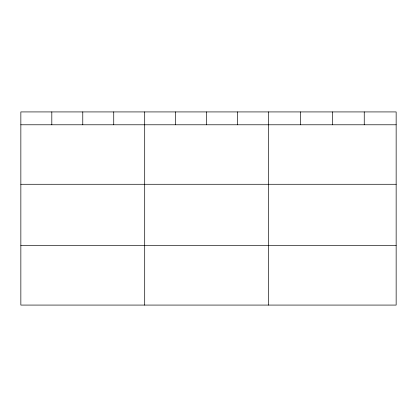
<?xml version="1.0" encoding="UTF-8"?>
<svg xmlns="http://www.w3.org/2000/svg" width="417" height="417" viewBox="0 0 417 417"><rect width="100%" height="100%" fill="white"/><g stroke="black" fill="none" stroke-linecap="round" stroke-linejoin="round"><path stroke-width="0.63" d="M396.15 184.278L396.15 111.923L20.85 111.923L20.85 305.077L396.15 305.077L396.15 184.278L20.85 184.278M20.85 124.782L396.15 124.782M20.85 245.577L396.15 245.577M364.249 111.923L364.249 124.782M332.349 111.923L332.349 124.782M300.448 111.923L300.448 124.782M268.548 111.923L268.548 305.077M237.586 111.923L237.586 124.782M206.623 111.923L206.623 124.782M175.661 111.923L175.661 124.782M144.699 111.923L144.699 305.077M113.737 111.923L113.737 124.782M82.775 111.923L82.775 124.782M51.812 111.923L51.812 124.782"/></g></svg>
